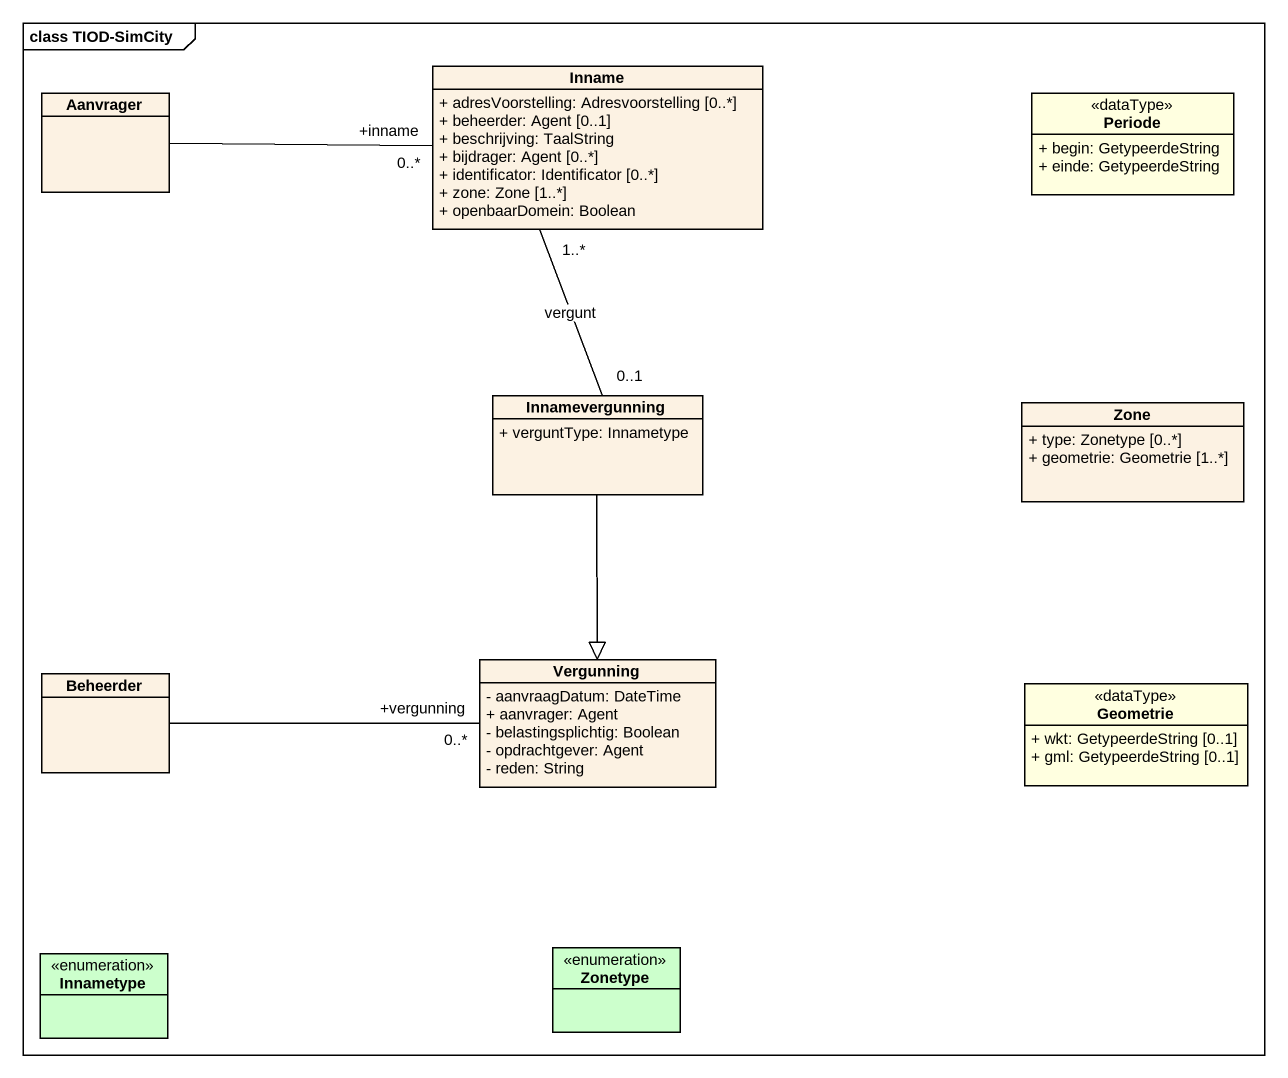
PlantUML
@startuml
mainframe class TIOD-SimCity
hide circle
hide empty members
skinparam classAttributeIconSize 0
class Aanvrager
class Inname {
  + adresVoorstelling: Adresvoorstelling [0..*]
  + beheerder: Agent [0..1]
  + beschrijving: TaalString
  + bijdrager: Agent [0..*]
  + identificator: Identificator [0..*]
  + zone: Zone [1..*]
  + openbaarDomein: Boolean
}
class Periode <<dataType>> #FFFFE0 {
  + begin: GetypeerdeString
  + einde: GetypeerdeString
}
class Innamevergunning {
  + verguntType: Innametype
}
class Zone {
  + type: Zonetype [0..*]
  + geometrie: Geometrie [1..*]
}
class Beheerder
class Vergunning {
  - aanvraagDatum: DateTime
  + aanvrager: Agent
  - belastingsplichtig: Boolean
  - opdrachtgever: Agent
  - reden: String
}
class Geometrie <<dataType>> #FFFFE0 {
  + wkt: GetypeerdeString [0..1]
  + gml: GetypeerdeString [0..1]
}
enum Innametype #CCFFCC
enum Zonetype #CCFFCC
Aanvrager -right- "+inname\n0..*" Inname
Innamevergunning "0..1" -up- "1..*" Inname : vergunt
Innamevergunning --|> Vergunning
Beheerder -right- "+vergunning\n0..*" Vergunning
@enduml
